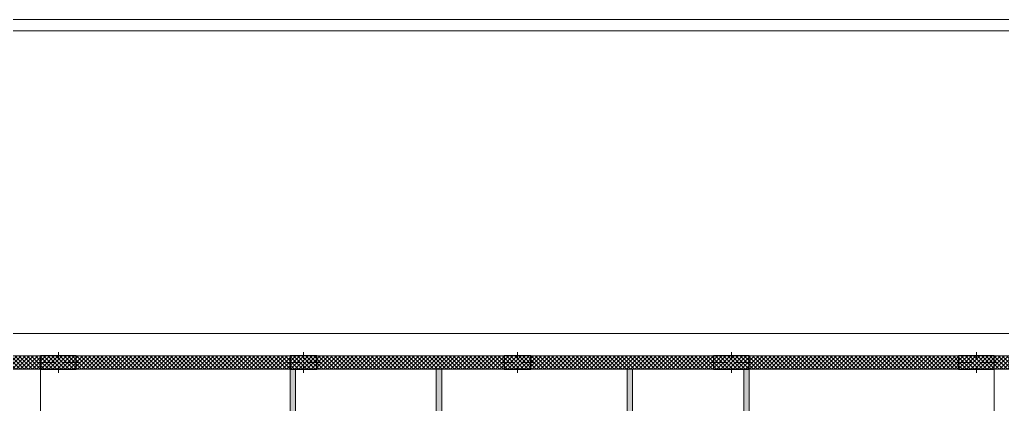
# Model space of a CAD drawing. Header units: millimetres. Extents: x 533892 to 593342, y -930649 to -888599.
# Drawn here: x 550797 to 572846, y -897228 to -888599 of the extents above; entities that cross this region are included whole.
import ezdxf

# ---------------------------------------------------------------- set-up
doc = ezdxf.new("R2010")
doc.units = ezdxf.units.MM
doc.header["$MEASUREMENT"] = 0
for name, color, linetype, lineweight in [('2D Drafting - General_Pen_No__1', 7, 'Continuous', 13), ('Structural - Bearing_Pen_No__1', 7, 'Continuous', 13), ('Structural - Bearing_Pen_No__2', 8, 'Continuous', 15)]:
    doc.layers.add(name, color=color, linetype=linetype, lineweight=lineweight)
for name, color, linetype, lineweight, true_color in [('ARCHICAD Doors_Pen_No__61', 251, 'Continuous', 20, 0x6a6a6a), ('Drawing & Figure_Pen_No__90', 132, 'Continuous', 20, 0x00bfbf), ('Structural - Bearing_Pen_No__48', 14, 'Continuous', 25, 0xa80f02), ('Structural - Bearing_Pen_No__61', 251, 'Continuous', 20, 0x6a6a6a)]:
    doc.layers.add(name, color=color, linetype=linetype, lineweight=lineweight, true_color=true_color)
doc.layers.add('Structural - Bearing', color=7, linetype='Continuous')
pattern_1 = [(45, (0, 0), (-45.961939, 45.961939), []), (135, (0, 0), (45.961939, 45.961939), [])]

# ---------------------------------------------------------------- blocks, each defined once
blk = doc.blocks.new('Slab_1', base_point=(539566, -895640))
at = {"layer": 'Structural - Bearing_Pen_No__1', "color": 7, "linetype": 'Continuous', "lineweight": 13, "flags": 128}
blk.add_lwpolyline([(539566, -895640), (584466, -895640), (584466, -921640), (539566, -921640)], close=True, dxfattribs=at)
blk = doc.blocks.new('Wall_12', base_point=(539566, -896140))
at = {"layer": 'Structural - Bearing_Pen_No__61', "linetype": 'Continuous', "lineweight": 20, "true_color": 0x6a6a6a}
h = blk.add_hatch(dxfattribs=at)
h.set_pattern_fill('CONCRETE_BLOCK', color=251, style=0, pattern_type=2)
h.set_pattern_definition(pattern_1)
h.paths.add_polyline_path([(551266, -896440), (551266, -896140), (546116, -896140), (546116, -896440)])
h = blk.add_hatch(dxfattribs=at)
h.set_pattern_fill('CONCRETE_BLOCK', color=251, style=0, pattern_type=2)
h.set_pattern_definition(pattern_1)
h.paths.add_polyline_path([(556866, -896440), (556866, -896140), (552066, -896140), (552066, -896440)])
h = blk.add_hatch(dxfattribs=at)
h.set_pattern_fill('CONCRETE_BLOCK', color=251, style=0, pattern_type=2)
h.set_pattern_definition(pattern_1)
h.paths.add_polyline_path([(561666, -896440), (561666, -896140), (557466, -896140), (557466, -896440)])
h = blk.add_hatch(dxfattribs=at)
h.set_pattern_fill('CONCRETE_BLOCK', color=251, style=0, pattern_type=2)
h.set_pattern_definition(pattern_1)
h.paths.add_polyline_path([(566366, -896440), (566366, -896140), (562266, -896140), (562266, -896440)])
h = blk.add_hatch(dxfattribs=at)
h.set_pattern_fill('CONCRETE_BLOCK', color=251, style=0, pattern_type=2)
h.set_pattern_definition(pattern_1)
h.paths.add_polyline_path([(571866, -896440), (571866, -896140), (567166, -896140), (567166, -896440)])
h = blk.add_hatch(dxfattribs=at)
h.set_pattern_fill('CONCRETE_BLOCK', color=251, style=0, pattern_type=2)
h.set_pattern_definition(pattern_1)
h.paths.add_polyline_path([(577816, -896440), (577816, -896140), (572666, -896140), (572666, -896440)])
at = {"layer": 'Structural - Bearing_Pen_No__1', "color": 7, "linetype": 'Continuous', "lineweight": 13, "flags": 128}
for points in [[(584366, -896140), (539566, -896140)], [(539866, -896440), (584066, -896440)]]:
    blk.add_lwpolyline(points, dxfattribs=at)
blk = doc.blocks.new('D1 14')
at = {"layer": 'ARCHICAD Doors_Pen_No__61', "color": 251, "linetype": 'Continuous', "lineweight": 20, "true_color": 0x6a6a6a}
for p, q in [((372, 744), (332, 744)), ((332, 744), (332, 0)), ((372, 0), (372, 744)), ((-387, 24), (-437, 24)), ((-437, 24), (-437, 5)), ((-437, 5), (-387, 5)), ((-400, 5), (-437, 5)), ((-375, 5), (-400, 5)), ((-400, 5), (-400, 0)), ((-400, 0), (-400, 5)), ((-400, 0), (-375, 0)), ((-372, 0), (-400, 0)), ((-400, 0), (-400, -115)), ((-400, -115), (-400, 0)), ((-387, 5), (-387, 24)), ((-375, 0), (-375, 5)), ((-372, -40), (-372, 0)), ((332, 0), (372, 0)), ((400, 0), (372, 0)), ((372, 0), (372, -40)), ((400, 5), (375, 5)), ((375, 5), (375, 0)), ((375, 0), (400, 0)), ((437, 24), (387, 24)), ((387, 24), (387, 5)), ((387, 5), (437, 5)), ((400, 0), (400, 5)), ((400, 0), (400, 5)), ((400, 5), (437, 5)), ((400, -115), (400, 0)), ((400, -115), (400, 0)), ((437, 5), (437, 24)), ((-387, -115), (-437, -115)), ((-437, -115), (-437, -134)), ((-400, -115), (-437, -115)), ((-437, -134), (-387, -134)), ((-400, -115), (-360, -115)), ((-387, -134), (-387, -115)), ((-360, -40), (-372, -40)), ((-360, -115), (-360, -40)), ((372, -40), (360, -40)), ((360, -40), (360, -115)), ((360, -115), (400, -115)), ((437, -115), (387, -115)), ((387, -115), (387, -134)), ((387, -134), (437, -134)), ((400, -115), (437, -115)), ((437, -134), (437, -115))]:
    blk.add_line(p, q, dxfattribs=at)
blk.add_arc((372, 0), 744, 93.0819, 180, dxfattribs=at)
blk = doc.blocks.new('Wall_13', base_point=(556866, -898740))
at = {"layer": 'Structural - Bearing_Pen_No__2', "linetype": 'Continuous', "lineweight": 15}
for points in [[(556986, -896440), (556866, -896440), (556866, -897840), (556981, -897840), (556986, -897840)], [(556866, -898740), (556986, -898740), (556986, -898640), (556981, -898640), (556866, -898640)]]:
    blk.add_hatch(color=8, dxfattribs=at).paths.add_polyline_path(points)
at = {"layer": 'Structural - Bearing_Pen_No__1', "color": 7, "linetype": 'Continuous', "lineweight": 13}
for p, q in [((556866, -897840), (556866, -897803)), ((556866, -897840), (556981, -897840)), ((556981, -897840), (556986, -897840)), ((556986, -897840), (556986, -897803)), ((556866, -898640), (556866, -898677)), ((556866, -898640), (556981, -898640)), ((556981, -898640), (556986, -898640)), ((556986, -898640), (556986, -898677))]:
    blk.add_line(p, q, dxfattribs=at)
at = {"layer": 'Structural - Bearing_Pen_No__1', "color": 7, "linetype": 'Continuous', "lineweight": 13, "flags": 128}
for points in [[(556866, -896440), (556866, -897840)], [(556986, -897840), (556986, -896440)], [(556866, -898640), (556866, -898740)], [(556986, -898740), (556986, -898640)], [(556866, -898740), (556986, -898740)]]:
    blk.add_lwpolyline(points, dxfattribs=at)
at = {"layer": 'ARCHICAD Doors_Pen_No__61', "color": 251, "linetype": 'Continuous', "lineweight": 20, "true_color": 0x6a6a6a, "zscale": 1000, "rotation": 270}
blk.add_blockref('D1 14', (556981, -898240), dxfattribs=at)
blk = doc.blocks.new('Wall_20', base_point=(567166, -905290))
at = {"layer": 'Structural - Bearing_Pen_No__2', "linetype": 'Continuous', "lineweight": 15}
for points in [[(567046, -896440), (567046, -897820), (567051, -897820), (567166, -897820), (567166, -896440)], [(567046, -899340), (567051, -899340), (567166, -899340), (567166, -898620), (567051, -898620), (567046, -898620)], [(567046, -900240), (567166, -900240), (567166, -900140), (567051, -900140), (567046, -900140)], [(567046, -900840), (567046, -901280), (567051, -901280), (567166, -901280), (567166, -900840)], [(567046, -902900), (567051, -902900), (567166, -902900), (567166, -902080), (567051, -902080), (567046, -902080)], [(567046, -904390), (567051, -904390), (567166, -904390), (567166, -903700), (567051, -903700), (567046, -903700)], [(567046, -905290), (567166, -905290), (567166, -905190), (567051, -905190), (567046, -905190)]]:
    blk.add_hatch(color=8, dxfattribs=at).paths.add_polyline_path(points)
at = {"layer": 'Structural - Bearing_Pen_No__1', "color": 7, "linetype": 'Continuous', "lineweight": 13}
for p, q in [((567046, -897820), (567046, -897783)), ((567051, -897820), (567046, -897820)), ((567166, -897820), (567051, -897820)), ((567166, -897820), (567166, -897783)), ((567046, -898620), (567046, -898657)), ((567051, -898620), (567046, -898620)), ((567166, -898620), (567051, -898620)), ((567166, -898620), (567166, -898657)), ((567046, -899340), (567046, -899303)), ((567051, -899340), (567046, -899340)), ((567166, -899340), (567051, -899340)), ((567166, -899340), (567166, -899303)), ((567046, -900140), (567046, -900177)), ((567051, -900140), (567046, -900140)), ((567166, -900140), (567051, -900140)), ((567166, -900140), (567166, -900177)), ((567046, -901280), (567046, -901243)), ((567051, -901280), (567046, -901280)), ((567166, -901280), (567051, -901280)), ((567166, -901280), (567166, -901243)), ((567046, -902080), (567046, -902117)), ((567051, -902080), (567046, -902080)), ((567166, -902080), (567051, -902080)), ((567166, -902080), (567166, -902117)), ((567046, -902900), (567046, -902863)), ((567051, -902900), (567046, -902900)), ((567166, -902900), (567051, -902900)), ((567166, -902900), (567166, -902863)), ((567046, -903700), (567046, -903737)), ((567051, -903700), (567046, -903700)), ((567166, -903700), (567051, -903700)), ((567166, -903700), (567166, -903737)), ((567046, -904390), (567046, -904353)), ((567051, -904390), (567046, -904390)), ((567166, -904390), (567051, -904390)), ((567166, -904390), (567166, -904353)), ((567046, -905190), (567046, -905227)), ((567051, -905190), (567046, -905190)), ((567166, -905190), (567051, -905190)), ((567166, -905190), (567166, -905227))]:
    blk.add_line(p, q, dxfattribs=at)
at = {"layer": 'Structural - Bearing_Pen_No__1', "color": 7, "linetype": 'Continuous', "lineweight": 13, "flags": 128}
for points in [[(567046, -896440), (567046, -897820)], [(567166, -897820), (567166, -896440)], [(567046, -898620), (567046, -898720)], [(567166, -899340), (567166, -898620)], [(567046, -898840), (567046, -899340)], [(567046, -900140), (567046, -900240)], [(567166, -901280), (567166, -900140)], [(567046, -900840), (567046, -901280)], [(567046, -902080), (567046, -902180)], [(567166, -902900), (567166, -902080)], [(567046, -902300), (567046, -902900)], [(567046, -903700), (567046, -903800)], [(567166, -904390), (567166, -903700)], [(567046, -903920), (567046, -904390)], [(567046, -905190), (567046, -905290)], [(567166, -905290), (567166, -905190)]]:
    blk.add_lwpolyline(points, dxfattribs=at)
at = {"layer": 'ARCHICAD Doors_Pen_No__61', "color": 251, "linetype": 'Continuous', "lineweight": 20, "true_color": 0x6a6a6a, "xscale": -1, "zscale": 1000, "rotation": 90}
for p in [(567051, -898220), (567051, -899740), (567051, -901680), (567051, -903300), (567051, -904790)]:
    blk.add_blockref('D1 14', p, dxfattribs=at)
blk = doc.blocks.new('Wall_21', base_point=(560266, -898740))
at = {"layer": 'Structural - Bearing_Pen_No__2', "linetype": 'Continuous', "lineweight": 15}
blk.add_hatch(color=8, dxfattribs=at).paths.add_polyline_path([(560266, -898740), (560266, -896440), (560146, -896440), (560146, -898740)])
at = {"layer": 'Structural - Bearing_Pen_No__1', "color": 7, "linetype": 'Continuous', "lineweight": 13, "flags": 128}
for points in [[(560266, -896440), (560146, -896440)], [(560146, -896440), (560146, -898740)], [(560266, -898740), (560266, -896440)], [(560146, -898740), (560266, -898740)]]:
    blk.add_lwpolyline(points, dxfattribs=at)
blk = doc.blocks.new('Wall_22', base_point=(564546, -905540))
at = {"layer": 'Structural - Bearing_Pen_No__2', "linetype": 'Continuous', "lineweight": 15}
blk.add_hatch(color=8, dxfattribs=at).paths.add_polyline_path([(564546, -905420), (564546, -896440), (564426, -896440), (564426, -905420)])
at = {"layer": 'Structural - Bearing_Pen_No__1', "color": 7, "linetype": 'Continuous', "lineweight": 13, "flags": 128}
for points in [[(564546, -896440), (564426, -896440)], [(564426, -896440), (564426, -905420)], [(564546, -898720), (564546, -896440)], [(564546, -900720), (564546, -898840)], [(564546, -902180), (564546, -900840)], [(564546, -903800), (564546, -902300)], [(564546, -905420), (564546, -903920)]]:
    blk.add_lwpolyline(points, dxfattribs=at)
blk = doc.blocks.new('Column_1', base_point=(557166, -896290))
at = {"layer": 'Structural - Bearing', "linetype": 'Continuous', "lineweight": 0, "true_color": 0x000000}
h = blk.add_hatch(dxfattribs=at)
h.set_pattern_fill('CONCRETE_BLOCK', color=18, style=0, pattern_type=2)
h.set_pattern_definition(pattern_1)
h.paths.add_polyline_path([(556866, -896440), (557466, -896440), (557466, -896140), (556866, -896140)])
at = {"layer": 'Structural - Bearing_Pen_No__1', "color": 7, "linetype": 'Continuous', "lineweight": 13}
for p, q in [((557166, -896210), (557166, -896060)), ((557086, -896290), (556786, -896290)), ((557246, -896290), (557546, -896290)), ((557166, -896370), (557166, -896520))]:
    blk.add_line(p, q, dxfattribs=at)
blk.add_point((557166, -896290), dxfattribs=at)
at = {"layer": 'Structural - Bearing_Pen_No__48', "color": 14, "linetype": 'Continuous', "lineweight": 25, "true_color": 0xa80f02, "flags": 128}
blk.add_lwpolyline([(556866, -896440), (557466, -896440), (557466, -896140), (556866, -896140)], close=True, dxfattribs=at)
blk = doc.blocks.new('Column_2', base_point=(561966, -896290))
at = {"layer": 'Structural - Bearing', "linetype": 'Continuous', "lineweight": 0, "true_color": 0x000000}
h = blk.add_hatch(dxfattribs=at)
h.set_pattern_fill('CONCRETE_BLOCK', color=18, style=0, pattern_type=2)
h.set_pattern_definition(pattern_1)
h.paths.add_polyline_path([(561666, -896440), (562266, -896440), (562266, -896140), (561666, -896140)])
at = {"layer": 'Structural - Bearing_Pen_No__1', "color": 7, "linetype": 'Continuous', "lineweight": 13}
for p, q in [((561966, -896210), (561966, -896060)), ((561886, -896290), (561586, -896290)), ((562046, -896290), (562346, -896290)), ((561966, -896370), (561966, -896520))]:
    blk.add_line(p, q, dxfattribs=at)
blk.add_point((561966, -896290), dxfattribs=at)
at = {"layer": 'Structural - Bearing_Pen_No__48', "color": 14, "linetype": 'Continuous', "lineweight": 25, "true_color": 0xa80f02, "flags": 128}
blk.add_lwpolyline([(561666, -896440), (562266, -896440), (562266, -896140), (561666, -896140)], close=True, dxfattribs=at)
blk = doc.blocks.new('Column_3', base_point=(566766, -896290))
at = {"layer": 'Structural - Bearing', "linetype": 'Continuous', "lineweight": 0, "true_color": 0x000000}
h = blk.add_hatch(dxfattribs=at)
h.set_pattern_fill('CONCRETE_BLOCK', color=18, style=0, pattern_type=2)
h.set_pattern_definition(pattern_1)
h.paths.add_polyline_path([(566366, -896440), (567166, -896440), (567166, -896140), (566366, -896140)])
at = {"layer": 'Structural - Bearing_Pen_No__1', "color": 7, "linetype": 'Continuous', "lineweight": 13}
for p, q in [((566766, -896210), (566766, -896060)), ((566686, -896290), (566286, -896290)), ((566846, -896290), (567246, -896290)), ((566766, -896370), (566766, -896520))]:
    blk.add_line(p, q, dxfattribs=at)
blk.add_point((566766, -896290), dxfattribs=at)
at = {"layer": 'Structural - Bearing_Pen_No__48', "color": 14, "linetype": 'Continuous', "lineweight": 25, "true_color": 0xa80f02, "flags": 128}
blk.add_lwpolyline([(566366, -896440), (567166, -896440), (567166, -896140), (566366, -896140)], close=True, dxfattribs=at)
blk = doc.blocks.new('Column_5', base_point=(572266, -896290))
at = {"layer": 'Structural - Bearing', "linetype": 'Continuous', "lineweight": 0, "true_color": 0x000000}
h = blk.add_hatch(dxfattribs=at)
h.set_pattern_fill('CONCRETE_BLOCK', color=18, style=0, pattern_type=2)
h.set_pattern_definition(pattern_1)
h.paths.add_polyline_path([(571866, -896440), (572666, -896440), (572666, -896140), (571866, -896140)])
at = {"layer": 'Structural - Bearing_Pen_No__1', "color": 7, "linetype": 'Continuous', "lineweight": 13}
for p, q in [((572266, -896210), (572266, -896060)), ((572186, -896290), (571786, -896290)), ((572346, -896290), (572746, -896290)), ((572266, -896370), (572266, -896520))]:
    blk.add_line(p, q, dxfattribs=at)
blk.add_point((572266, -896290), dxfattribs=at)
at = {"layer": 'Structural - Bearing_Pen_No__48', "color": 14, "linetype": 'Continuous', "lineweight": 25, "true_color": 0xa80f02, "flags": 128}
blk.add_lwpolyline([(571866, -896440), (572666, -896440), (572666, -896140), (571866, -896140)], close=True, dxfattribs=at)
blk = doc.blocks.new('Column_6', base_point=(551666, -896290))
at = {"layer": 'Structural - Bearing', "linetype": 'Continuous', "lineweight": 0, "true_color": 0x000000}
h = blk.add_hatch(dxfattribs=at)
h.set_pattern_fill('CONCRETE_BLOCK', color=18, style=0, pattern_type=2)
h.set_pattern_definition(pattern_1)
h.paths.add_polyline_path([(551266, -896440), (552066, -896440), (552066, -896140), (551266, -896140)])
at = {"layer": 'Structural - Bearing_Pen_No__1', "color": 7, "linetype": 'Continuous', "lineweight": 13}
for p, q in [((551666, -896210), (551666, -896060)), ((551586, -896290), (551186, -896290)), ((551746, -896290), (552146, -896290)), ((551666, -896370), (551666, -896520))]:
    blk.add_line(p, q, dxfattribs=at)
blk.add_point((551666, -896290), dxfattribs=at)
at = {"layer": 'Structural - Bearing_Pen_No__48', "color": 14, "linetype": 'Continuous', "lineweight": 25, "true_color": 0xa80f02, "flags": 128}
blk.add_lwpolyline([(551266, -896440), (552066, -896440), (552066, -896140), (551266, -896140)], close=True, dxfattribs=at)

msp = doc.modelspace()

# ---------------------------------------------------------------- linework, layer by layer
at = {"layer": '2D Drafting - General_Pen_No__1', "color": 7, "linetype": 'Continuous', "lineweight": 13, "flags": 128}
for points in [[(533892, -930649), (593342, -930649), (593342, -888599), (533892, -888599)], [(593092, -888849), (534892, -888849), (534892, -930399), (593092, -930399)]]:
    msp.add_lwpolyline(points, close=True, dxfattribs=at)
at = {"layer": 'Drawing & Figure_Pen_No__90', "color": 132, "linetype": 'Continuous', "lineweight": 20, "true_color": 0x00bfbf}
for p, q in [((551266, -910540), (551266, -896440)), ((572666, -910540), (572666, -896440))]:
    msp.add_line(p, q, dxfattribs=at)

# ---------------------------------------------------------------- block references
at = {"layer": 'Structural - Bearing', "color": 7, "linetype": 'Continuous', "lineweight": 13}
msp.add_blockref('Slab_1', (539566, -895640), dxfattribs=at)
at = {"layer": 'Structural - Bearing', "color": 14, "lineweight": 25, "true_color": 0xa80f02}
for name, p in [('Column_6', (551666, -896290)), ('Column_1', (557166, -896290)), ('Column_2', (561966, -896290)), ('Column_3', (566766, -896290)), ('Column_5', (572266, -896290))]:
    msp.add_blockref(name, p, dxfattribs=at)
at = {"layer": 'Structural - Bearing', "color": 7, "lineweight": 13}
for name, p in [('Wall_12', (539566, -896140)), ('Wall_13', (556866, -898740)), ('Wall_21', (560266, -898740)), ('Wall_22', (564546, -905540)), ('Wall_20', (567166, -905290))]:
    msp.add_blockref(name, p, dxfattribs=at)

doc.saveas('drawing.dxf')
